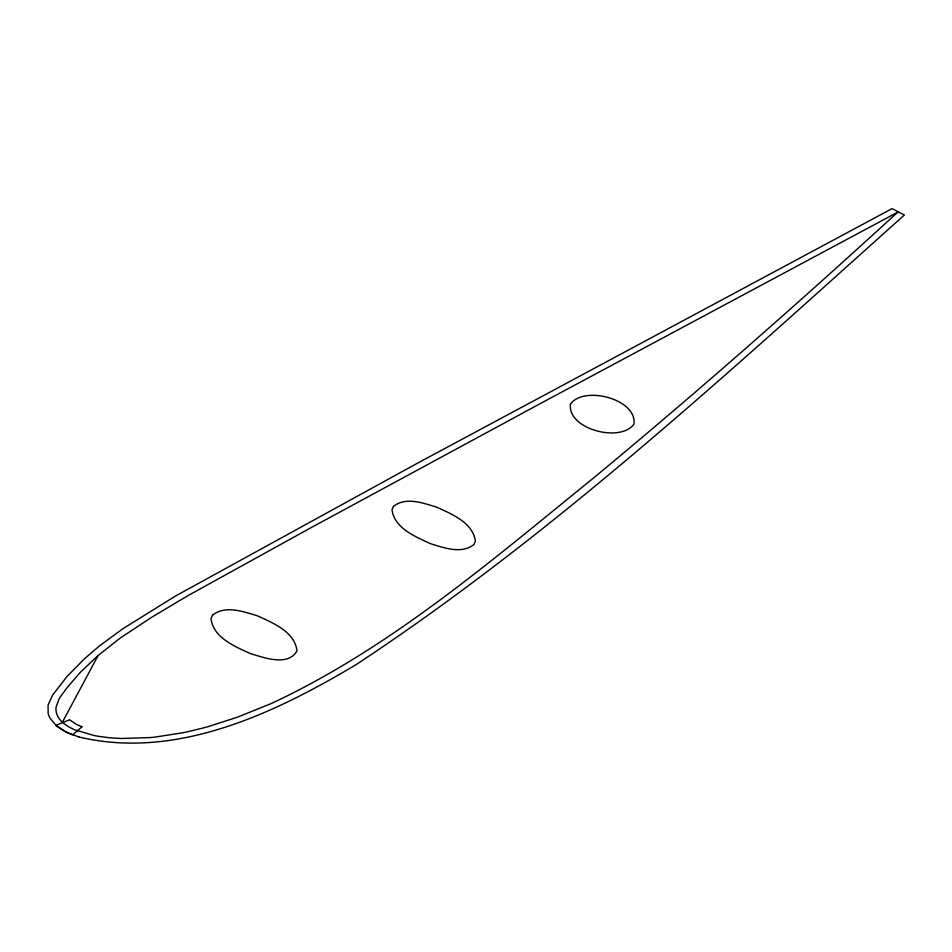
<?xml version="1.0" encoding="UTF-8"?>
<svg xmlns="http://www.w3.org/2000/svg" width="952" height="952" viewBox="0 0 952 952"><rect width="100%" height="100%" fill="white"/><g stroke="black" fill="none" stroke-linecap="round" stroke-linejoin="round"><path stroke-width="1.43" d="M98.104 655.511L80.468 672.148L67.164 687.558A79.801 46.065 0 0 0 65.593 689.748L61.452 695.365A63.915 36.902 0 0 0 60.452 696.709A68.949 39.806 0 0 0 59.155 698.72L56.061 707.11A33.106 19.111 0 0 0 55.942 708.919L56.001 710.085A58.881 33.998 0 0 0 56.358 712.334L56.632 713.405A40.853 23.586 0 0 0 57.37 715.452A48.005 27.715 0 0 0 58.631 717.82L59.214 718.712A33.594 19.397 0 0 0 61.249 721.128A43.304 25.002 0 0 0 62.404 722.211L98.104 655.511L117.965 639.792A239.952 138.54 0 0 1 121.654 637.114L151.796 617.193L188.234 595.488L311.34 527.515L538.427 404.588L897.784 212.141C797.788 303.64 696.043 393.307 591.525 479.641C491.589 560.538 392.45 646.075 275.414 701.588A161.971 93.51 0 0 1 269.642 704.194L237.488 717.165L208.452 726.543A88.048 50.837 0 0 1 203.192 727.982L187.806 731.707A126.069 72.78 0 0 1 182.832 732.766L154.962 737.11A104.898 60.559 0 0 1 150.69 737.538L122.07 738.478A60.857 35.141 0 0 1 118.905 738.347L111.17 737.859A60.297 34.807 0 0 1 107.671 737.526L100.71 736.634A71.221 41.114 0 0 1 93.843 735.468L74.78 729.815A48.838 28.191 0 0 1 62.832 722.544M78.885 736.979C176.215 760.22 274.569 713.346 356.25 664.532C553.862 534.191 728.375 372.422 904.4 215.009L892.072 208.619L417.535 463.16L175.632 595.94L122.951 628.665L99.71 645.718L84.395 658.855L67.164 676.325L52.598 695.067L48.076 705.051L48.124 713.119A50.385 29.095 0 0 0 50.051 718.189L56.156 725.495A55.942 32.297 0 0 0 59.25 727.887L67.675 732.766L78.861 736.979M570.462 404.1C567.154 429.245 620.466 443.025 633.949 424.152C637.257 399.019 583.945 385.227 570.462 404.1M393.426 506.44L392.022 509.701C394.33 528.277 415.596 536.785 430.601 543.723C444.001 547.793 461.72 554.433 473.953 544.473L475.357 541.2C473.049 522.636 451.783 514.116 436.766 507.19C423.378 503.12 405.659 496.468 393.426 506.44M212.534 615.23L211.046 618.61C213.165 637.792 235.156 646.61 250.59 653.691C264.37 657.665 287.909 666.709 296.976 650.906C294.846 631.735 272.867 622.906 257.421 615.825C243.534 611.612 225.196 604.889 212.534 615.23M81.943 726.804L72.661 734.825L68.996 733.349A46.827 27.037 0 0 1 64.474 731.148L55.966 725.341L69.615 719.783L76.255 724.305L81.943 726.804"/></g></svg>
